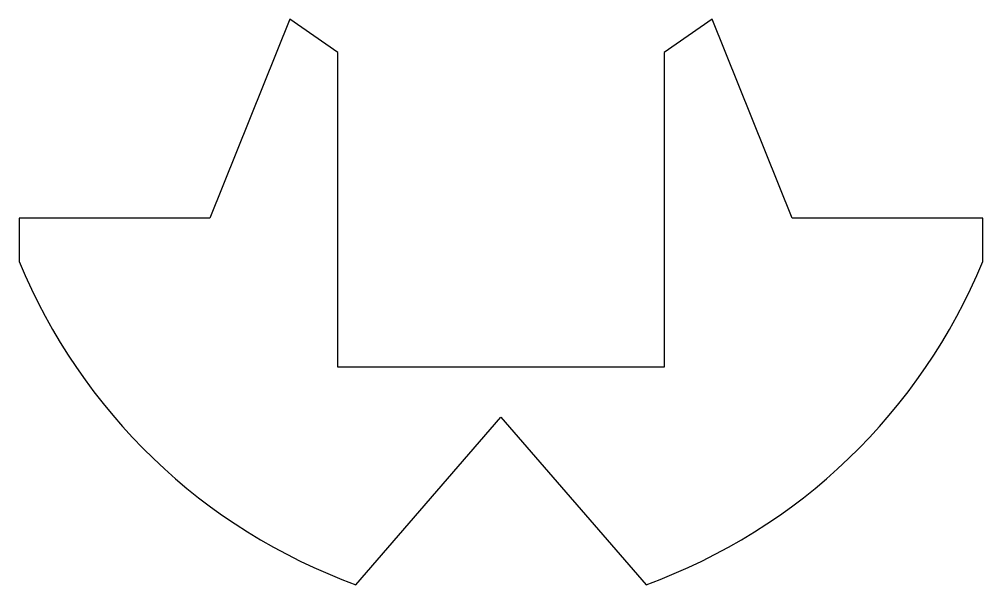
# Model space of a CAD drawing. Header units: inches. Extents: x 132.5 to 206.2, y 77.3 to 120.6.
import ezdxf

# ---------------------------------------------------------------- set-up
doc = ezdxf.new("R2010")
doc.units = ezdxf.units.IN
doc.header["$MEASUREMENT"] = 0

# ---------------------------------------------------------------- blocks, each defined once
blk = doc.blocks.new('block 2')
at = {"color": 7, "lineweight": 25, "true_color": 0xffffff}
blk.add_open_spline([(158.232, 77.322), (146.54, 81.571), (137.181, 90.551), (132.453, 102.057), (132.453, 102.057), (132.453, 105.381), (132.453, 105.381), (132.453, 105.381), (147.051, 105.381), (147.051, 105.381), (147.051, 105.381), (153.163, 120.586), (153.163, 120.586), (153.163, 120.586), (156.833, 118.048), (156.833, 118.048), (156.833, 118.048), (156.833, 93.967), (156.833, 93.967), (156.833, 93.967), (181.833, 93.967), (181.833, 93.967), (181.833, 93.967), (181.833, 118.048), (181.833, 118.048), (181.833, 118.048), (185.504, 120.586), (185.504, 120.586), (185.504, 120.586), (191.616, 105.381), (191.616, 105.381), (191.616, 105.381), (206.214, 105.381), (206.214, 105.381), (206.214, 105.381), (206.214, 102.057), (206.214, 102.057), (201.486, 90.551), (192.127, 81.571), (180.435, 77.322), (180.435, 77.322), (169.333, 90.131), (169.333, 90.131), (169.333, 90.131), (158.232, 77.322), (158.232, 77.322)], degree=3, knots=[0, 0, 0, 0, 1, 1, 1, 2, 2, 2, 3, 3, 3, 4, 4, 4, 5, 5, 5, 6, 6, 6, 7, 7, 7, 8, 8, 8, 9, 9, 9, 10, 10, 10, 11, 11, 11, 12, 12, 12, 13, 13, 13, 14, 14, 14, 15, 15, 15, 15], dxfattribs=at)

msp = doc.modelspace()

# ---------------------------------------------------------------- block references
msp.add_blockref('block 2', (0, 0))

doc.saveas('drawing.dxf')
